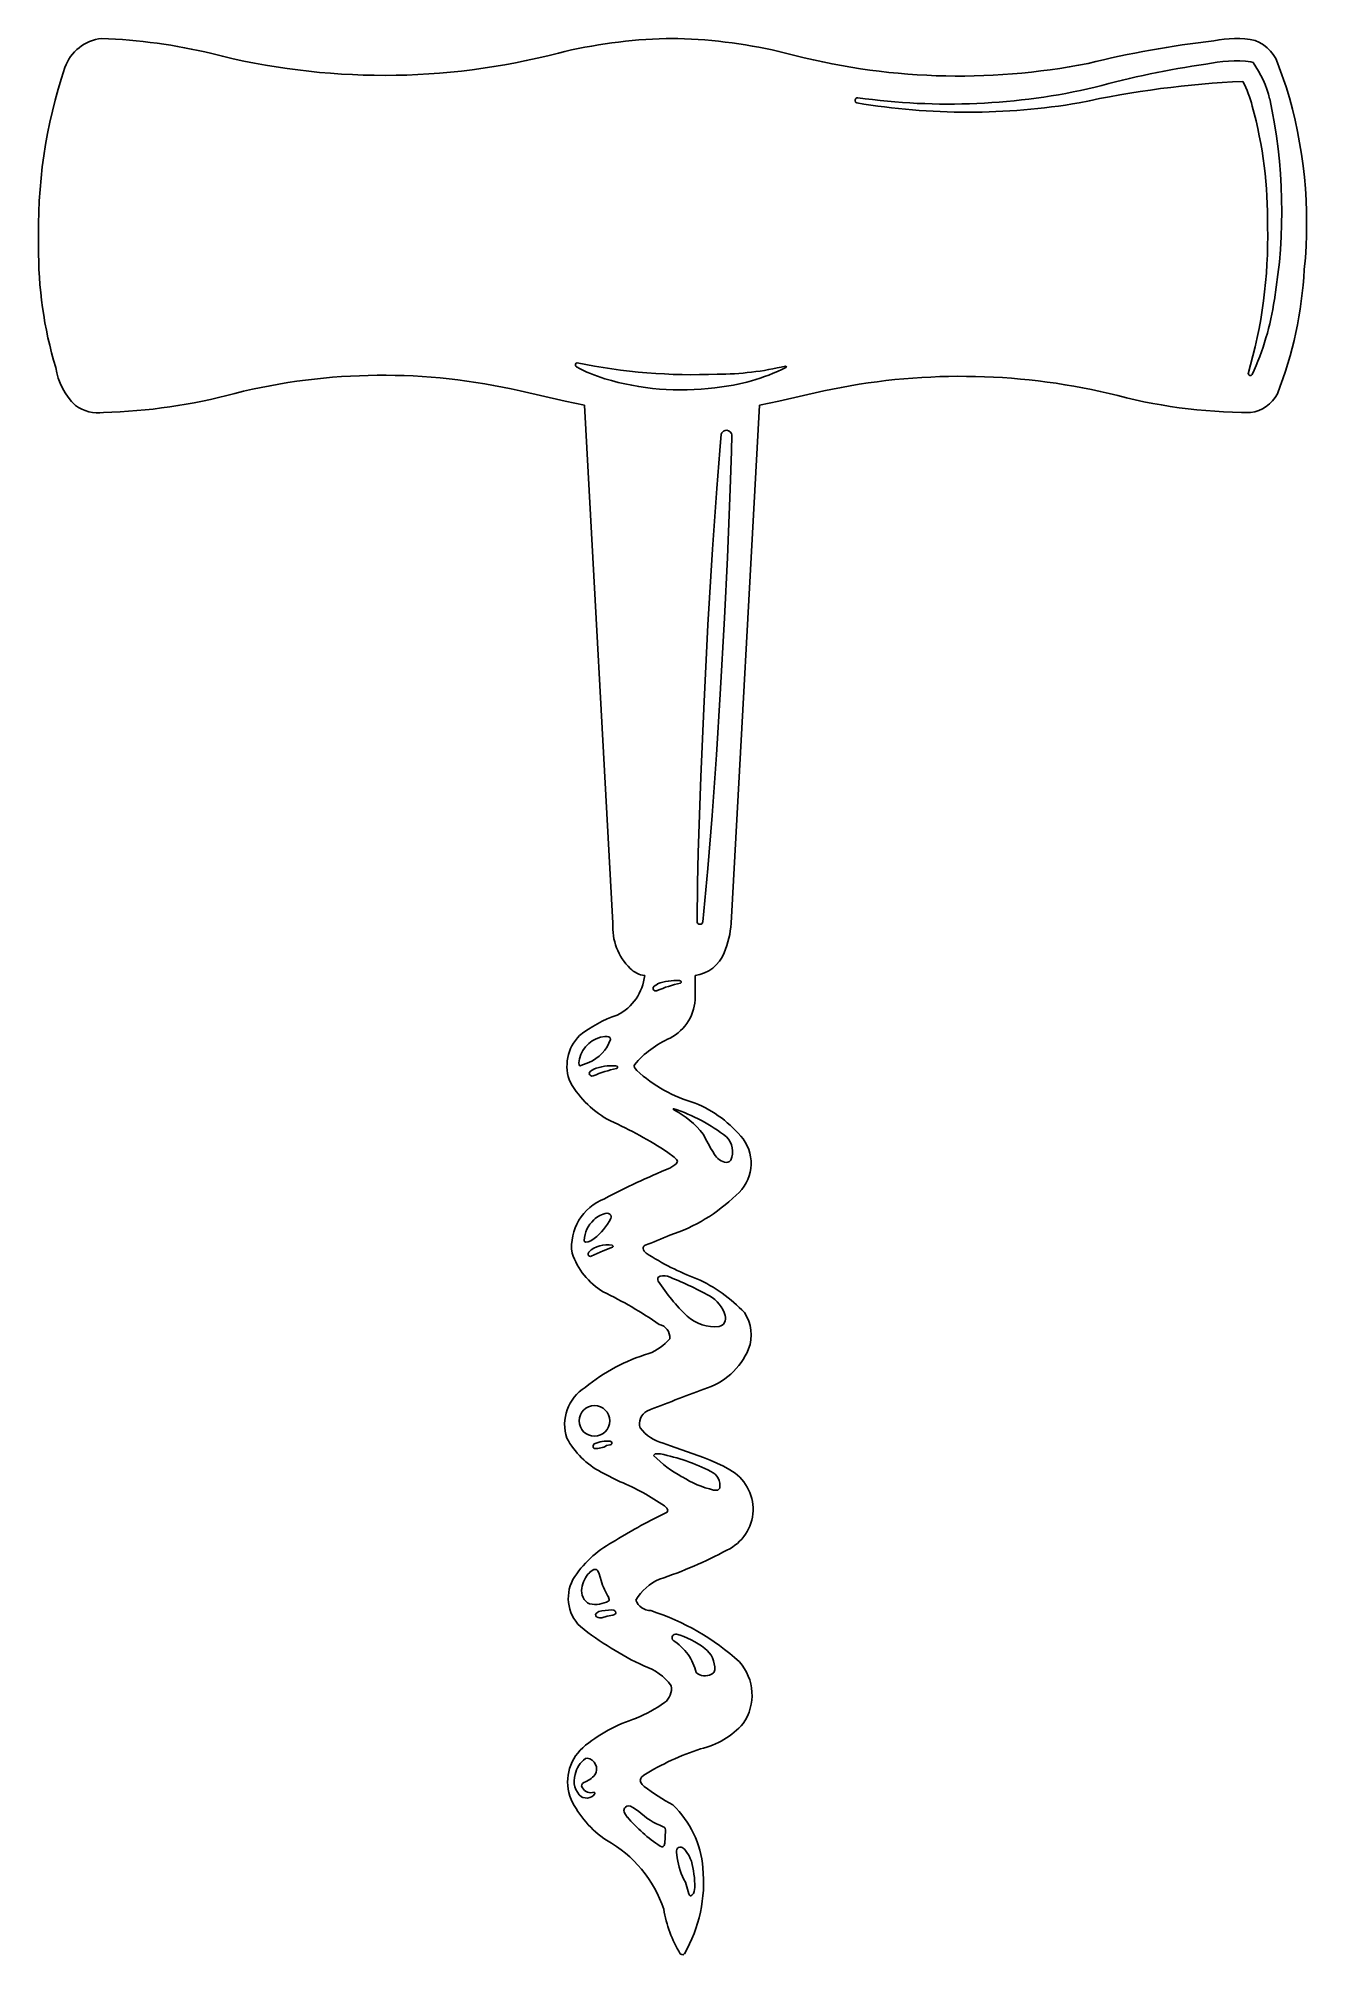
# Model space of a CAD drawing. Extents: x 0.96 to 3.77, y 0.24 to 4.49.
import ezdxf

# ---------------------------------------------------------------- set-up
doc = ezdxf.new("R2010")
doc.units = 0
doc.header["$MEASUREMENT"] = 0
doc.layers.add('Arc', color=6, linetype='CONTINUOUS')
doc.layers.add('Line', color=1, linetype='CONTINUOUS')

msp = doc.modelspace()

# ---------------------------------------------------------------- linework, layer by layer
at = {"layer": 'Arc', "color": 0, "true_color": 0x000000}
for centre, radius, start, end in [((1.1077, 4.3891), 0.0983, 96.3667, 160.0895), ((1.0519, 3.2505), 1.2371, 76.4775, 87.9204), ((2.3783, 3.3684), 1.1186, 91.49, 103.8659), ((2.3461, 3.3685), 1.1185, 76.1338, 88.5103), ((3.8117, 2.2986), 2.1969, 96.4565, 103.8623), ((3.6119, 4.2621), 0.2246, 78.661, 102.1533), ((3.6267, 4.4027), 0.0847, 13.5512, 69.7299), ((2.1067, 4.0594), 1.1502, 161.5944, -178.3108), ((1.7236, 5.9397), 1.5348, -104.4268, -75.4084), ((2.9988, 5.8783), 1.4749, -105.1132, -78.7957), ((3.7958, 2.6131), 1.8334, 97.7989, 105.6593), ((3.6128, 4.1436), 0.2934, 83.3317, 102.9645), ((3.4546, 4.2944), 0.2409, 14.0209, 35.2155), ((3.7215, 2.2695), 2.1239, 92.4931, 102.3883), ((3.3897, 4.2704), 0.2683, 14.2771, 26.8103), ((2.7478, 4.0775), 1.0226, -5.7867, 17.187), ((3.0187, 5.8017), 1.4785, -99.5801, -80.377), ((2.9759, 5.7773), 1.4361, -98.0636, -76.9182), ((2.5427, 4.1032), 1.1725, -9.6203, 12.2857), ((2.734, 4.0844), 0.9498, -0.9348, 15.3931), ((2.6085, 4.0455), 1.0754, -16.3337, 1.2485), ((1.8634, 4.0167), 0.9065, 179.4421, -163.329), ((2.8799, 4.0216), 0.8865, -21.3813, -3.0462), ((3.1031, 3.9935), 0.6019, -24.7851, -8.2365), ((1.1387, 3.778), 0.1452, -171.5589, -133.4768), ((2.3001, 4.0257), 0.3064, -119.1651, -106.5049), ((2.4092, 5.0086), 1.2678, -101.7023, -87.5775), ((2.4141, 4.1651), 0.4553, -84.5065, -63.7909), ((2.4627, 4.3852), 0.6433, -89.995, -76.4007), ((1.0733, 4.8732), 1.2164, -88.6788, -74.8001), ((1.7205, 2.3816), 1.358, 77.0276, 103.9866), ((2.3825, 4.2976), 0.5906, -106.6721, -82.6829), ((3.0031, 2.2906), 1.4466, 76.8535, 102.1324), ((3.6453, 4.8331), 1.1761, -105.4388, -89.9809), ((1.0893, 3.7427), 0.0865, -125.7593, -81.9549), ((3.6367, 3.7337), 0.0773, -83.3727, -27.1982), ((2.3593, 2.5154), 0.1284, 176.2614, -134.2219), ((2.2971, 2.5339), 0.1964, -22.7017, -2.9432), ((2.4011, 2.4903), 0.0837, -81.2864, -22.6243), ((2.1902, 2.42), 0.1122, -63.1786, -6.1877), ((2.3067, 2.459), 0.0514, -136.0911, -95.5724), ((2.4411, 2.1127), 0.2844, 102.1916, 113.1838), ((2.3711, 2.2857), 0.1111, 85.8144, 111.6284), ((2.3112, 2.3602), 0.1026, -62.8099, 0.5005), ((2.3303, 2.0555), 0.2791, 108.7026, 128.2672), ((2.2236, 2.2074), 0.0943, 134.5539, -156.7004), ((2.2213, 2.2069), 0.0663, 96.736, 165.938), ((2.1433, 2.2952), 0.0876, -66.7843, -19.4341), ((2.445, 2.0705), 0.2166, 113.6433, 139.9808), ((2.3306, 2.2833), 0.2243, -149.6782, -117.8979), ((2.2996, 1.9235), 0.2845, 102.1954, 113.1825), ((2.2295, 2.0966), 0.1111, 85.8142, 111.6289), ((2.4954, 2.423), 0.3092, -133.0646, -105.3451), ((1.885, 1.3127), 0.8442, 56.3376, 66.2031), ((2.2424, 1.7379), 0.3942, 52.3129, 71.6949), ((2.2776, 1.9362), 0.1949, 37.7167, 62.9537), ((2.3104, 1.8759), 0.2695, 38.8998, 67.4763), ((2.7639, 2.2129), 0.3676, -154.63, -147.4018), ((2.4505, 2.0172), 0.0464, -24.7305, 44.875), ((2.4464, 1.991), 0.0914, -50.5818, 36.3136), ((2.4907, 2.032), 0.0403, -154.8425, -106.9714), ((2.9663, 0.497), 1.6035, 112.3234, 118.0302), ((2.2405, 2.1918), 0.3787, -71.9878, -45.8063), ((2.253, 1.8064), 0.1134, 110.8107, -172.5475), ((2.2243, 1.831), 0.0495, 97.109, 136.0848), ((2.2367, 1.8151), 0.0696, 133.7198, 175.8795), ((2.0934, 1.9416), 0.1521, -50.6403, -28.7465), ((1.952, 2.7413), 0.996, -69.4567, -65.9643), ((2.2945, 1.8448), 0.1628, -160.9382, -121.4476), ((2.2176, 1.7538), 0.0567, 77.6322, 134.4871), ((2.6236, 2.2806), 0.5834, -123.0678, -110.6996), ((1.8344, 0.9192), 0.8716, 55.0508, 64.5055), ((2.3442, 1.7196), 0.0223, 69.2328, 125.9144), ((2.6733, 1.9472), 0.4048, -147.4912, -133.204), ((2.0739, 1.0204), 0.7719, 61.2172, 68.8757), ((2.2814, 1.4322), 0.3319, 43.2939, 65.8119), ((2.4103, 1.6333), 0.0728, 16.0121, 61.0023), ((2.4494, 1.6103), 0.0886, -20.5963, 33.9295), ((2.3278, 1.6045), 0.0297, -5.3331, 78.5379), ((2.4565, 1.7166), 0.0883, -133.1032, -83.2178), ((2.2714, 1.6738), 0.1122, -69.3075, -39.9766), ((2.3866, 1.6413), 0.1585, -72.9711, -23.0755), ((2.4223, 1.1907), 0.3942, 106.394, 129.7996), ((2.2201, 1.4117), 0.096, 121.4814, -161.374), ((4.6189, -4.418), 6.2992, 110.30461, 111.53624), ((2.1903, 1.4196), 0.0339, 90, -90), ((2.1903, 1.4196), 0.0339, -90, 90), ((2.3226, 1.4132), 0.0324, 119.7767, -163.0573), ((2.3666, 1.4628), 0.0955, -141.8459, -104.5859), ((2.2886, 1.4671), 0.1813, -151.6341, -117.3679), ((2.218, 1.3091), 0.0658, 83.5248, 115.4497), ((2.1945, 1.4014), 0.0431, -95.2259, -58.6022), ((2.4943, 1.5078), 0.2388, -136.3163, -117.3698), ((2.2571, 0.9366), 0.4172, 62.7007, 78.9872), ((2.0483, 0.8017), 0.5222, 55.2584, 67.6165), ((2.5064, 1.4863), 0.2262, -122.6004, -103.2501), ((2.4352, 1.2764), 0.0336, -10.6208, 66.818), ((2.4423, 1.2236), 0.0999, -65.2777, 61.1444), ((2.8473, 0.1745), 1.1542, 115.4406, 121.9226), ((2.3499, 0.935), 0.2465, 117.266, 145.6066), ((2.036, 1.9663), 0.9463, -71.6048, -61.738), ((2.2199, 1.0263), 0.0877, 146.8455, -133.8937), ((2.2227, 1.0404), 0.0607, 135.7471, 172.6311), ((2.371, 1.116), 0.1735, -162.9619, -149.2785), ((2.3812, 0.9628), 0.1154, 113.803, 149.0669), ((2.193, 1.0416), 0.0312, 167.829, -115.4231), ((2.3153, 1.0335), 0.0349, -160.9579, -89.9403), ((2.1917, 1.0734), 0.0612, -101.4005, -60.4156), ((2.1511, 0.487), 0.5373, 47.7887, 72.2082), ((2.6081, 1.5306), 0.7237, -128.3486, -115.1996), ((2.3261, 0.7766), 0.1759, 51.7682, 74.8901), ((2.2695, 0.7981), 0.1651, 38.6628, 55.0167), ((2.2729, 0.821), 0.1489, 15.7186, 32.5868), ((2.4022, 0.8706), 0.055, -3.7279, 53.3806), ((2.2629, 0.7607), 0.1209, 36.1395, 72.1401), ((2.4357, 0.8823), 0.0286, -133.0395, -59.9074), ((2.4283, 0.8112), 0.1116, -34.4833, 41.3543), ((2.3226, 0.8253), 0.0385, -53.101, 10.0366), ((2.1362, 1.0993), 0.3699, -66.5867, -55.4916), ((2.3849, 0.4346), 0.3408, 107.3609, 130.3714), ((2.3834, 0.8701), 0.1835, -76.6553, -41.7084), ((2.2328, 0.6188), 0.102, 132.2827, -157.4871), ((2.5991, 0.1504), 0.5683, 107.7641, 121.7706), ((2.2047, 0.6236), 0.0581, 126.2942, 168.8623), ((2.1711, 0.6472), 0.0241, -32.6771, 83.3091), ((2.19, 0.62), 0.0448, 160.6331, -129.2617), ((2.1828, 0.6174), 0.0228, -147.9923, -72.6935), ((2.1439, 0.6764), 0.0636, -68.9375, -41.6627), ((2.5838, 0.9799), 0.467, -127.3281, -118.028), ((2.3416, 0.6761), 0.2248, -154.6005, -123.6318), ((2.4023, 0.675), 0.1668, -133.3287, -110.8827), ((2.2118, 0.4095), 0.2197, 4.8184, 46.0304), ((2.5241, 0.7623), 0.3424, -139.6231, -123.2517), ((2.0861, 0.2509), 0.2717, 18.2964, 61.1896), ((2.5348, 0.4743), 0.1629, -171.4655, -151.2387), ((2.1164, 0.3956), 0.316, -30.1319, 5.8768), ((2.1771, 0.3829), 0.236, 0.3342, 14.678), ((2.6127, 0.3795), 0.2721, -170.8402, -148.479)]:
    msp.add_arc(centre, radius, start, end, dxfattribs=at)
at = {"layer": 'Line', "color": 0, "true_color": 0x000000}
for p, q in [((2.3752, 4.4871), (2.3492, 4.4871)), ((2.3492, 4.4871), (2.3492, 4.4866)), ((2.3752, 4.4866), (2.3752, 4.4871)), ((3.6469, 4.435), (3.6514, 4.4333)), ((3.7248, 4.3797), (3.7091, 4.4226)), ((2.7684, 4.3486), (2.7685, 4.351)), ((2.7698, 4.3456), (2.7684, 4.3486)), ((2.7685, 4.351), (2.7699, 4.3535)), ((2.7711, 4.3445), (2.7698, 4.3456)), ((2.7699, 4.3535), (2.7722, 4.355)), ((2.7727, 4.3438), (2.7711, 4.3445)), ((2.7722, 4.355), (2.7744, 4.3554)), ((2.1484, 3.7615), (2.1485, 3.7639)), ((2.1493, 3.7594), (2.1484, 3.7615)), ((2.1485, 3.7639), (2.1499, 3.7661)), ((2.1508, 3.7581), (2.1493, 3.7594)), ((2.1499, 3.7661), (2.1521, 3.7671)), ((2.614, 3.7599), (2.6152, 3.7597)), ((2.6152, 3.7597), (2.6159, 3.7588)), ((2.616, 3.7576), (2.6152, 3.7566)), ((2.6159, 3.7588), (2.616, 3.7576)), ((3.6418, 3.7403), (3.6405, 3.7431)), ((2.0253, 3.705), (2.1253, 3.6822)), ((2.5991, 3.6822), (2.6991, 3.705)), ((3.6442, 3.739), (3.6418, 3.7403)), ((3.6456, 3.7388), (3.6442, 3.739)), ((3.6474, 3.7393), (3.6456, 3.7388)), ((3.6495, 3.7412), (3.6474, 3.7393)), ((2.1253, 3.6822), (2.1684, 3.6735)), ((2.1684, 3.6735), (2.2311, 2.5238)), ((2.4933, 2.5238), (2.5561, 3.6735)), ((2.5561, 3.6735), (2.5991, 3.6822)), ((2.4731, 3.612), (2.4763, 3.6153)), ((2.4763, 3.6153), (2.4805, 3.6172)), ((2.4805, 3.6172), (2.4841, 3.6174)), ((2.4841, 3.6174), (2.4875, 3.6166)), ((2.4875, 3.6166), (2.4913, 3.6142)), ((2.4913, 3.6142), (2.494, 3.6106)), ((2.4617, 3.4886), (2.4683, 3.5728)), ((2.4683, 3.5728), (2.4716, 3.6088)), ((2.4716, 3.6088), (2.4731, 3.612)), ((2.494, 3.6106), (2.495, 3.6074)), ((2.495, 3.6074), (2.4943, 3.5713)), ((2.4943, 3.5713), (2.4917, 3.487)), ((2.4524, 3.354), (2.4617, 3.4886)), ((2.4917, 3.487), (2.4856, 3.3353)), ((2.4422, 3.1856), (2.4524, 3.354)), ((2.4856, 3.3353), (2.479, 3.2005)), ((2.479, 3.2005), (2.4695, 3.032)), ((2.4326, 3.0002), (2.4422, 3.1856)), ((2.4695, 3.032), (2.461, 2.8973)), ((2.426, 2.8485), (2.4326, 3.0002)), ((2.461, 2.8973), (2.4514, 2.7627)), ((2.423, 2.7642), (2.426, 2.8485)), ((2.4205, 2.6799), (2.423, 2.7642)), ((2.4514, 2.7627), (2.4417, 2.6449)), ((2.419, 2.6123), (2.4205, 2.6799)), ((2.4417, 2.6449), (2.4307, 2.5272)), ((2.4179, 2.5279), (2.419, 2.6123)), ((2.4183, 2.5256), (2.4179, 2.5279)), ((2.4199, 2.5232), (2.4183, 2.5256)), ((2.4219, 2.5219), (2.4199, 2.5232)), ((2.4243, 2.5214), (2.4219, 2.5219)), ((2.4268, 2.5219), (2.4243, 2.5214)), ((2.4289, 2.5233), (2.4268, 2.5219)), ((2.4303, 2.5253), (2.4289, 2.5233)), ((2.4307, 2.5272), (2.4303, 2.5253)), ((2.3204, 2.3794), (2.3207, 2.3813)), ((2.3207, 2.3813), (2.3229, 2.3843)), ((2.3229, 2.3843), (2.3301, 2.3889)), ((2.3792, 2.3964), (2.3821, 2.3955)), ((2.3823, 2.3915), (2.381, 2.3906)), ((2.3821, 2.3955), (2.3828, 2.3945)), ((2.3828, 2.3925), (2.3823, 2.3915)), ((2.3828, 2.3945), (2.3828, 2.3925)), ((2.4139, 2.3611), (2.4138, 2.4076)), ((2.3209, 2.3773), (2.3204, 2.3794)), ((2.322, 2.3754), (2.3209, 2.3773)), ((2.3243, 2.374), (2.322, 2.3754)), ((2.3261, 2.3737), (2.3243, 2.374)), ((2.3291, 2.3741), (2.3261, 2.3737)), ((2.2135, 2.2727), (2.2185, 2.2727)), ((2.2185, 2.2727), (2.2224, 2.2716)), ((2.2224, 2.2716), (2.225, 2.2694)), ((2.225, 2.2694), (2.226, 2.2661)), ((2.1559, 2.2137), (2.157, 2.223)), ((2.1563, 2.2095), (2.1559, 2.2137)), ((2.1779, 2.2147), (2.1604, 2.2079)), ((2.1569, 2.2078), (2.1563, 2.2095)), ((2.1576, 2.2071), (2.1569, 2.2078)), ((2.1591, 2.2071), (2.1576, 2.2071)), ((2.1604, 2.2079), (2.1591, 2.2071)), ((2.1789, 2.1904), (2.1792, 2.1922)), ((2.1794, 2.1882), (2.1789, 2.1904)), ((2.1792, 2.1922), (2.1814, 2.1953)), ((2.1805, 2.1864), (2.1794, 2.1882)), ((2.1828, 2.1849), (2.1805, 2.1864)), ((2.1814, 2.1953), (2.1886, 2.1999)), ((2.1846, 2.1847), (2.1828, 2.1849)), ((2.1876, 2.1851), (2.1846, 2.1847)), ((2.2376, 2.2074), (2.2405, 2.2065)), ((2.2408, 2.2025), (2.2395, 2.2016)), ((2.2405, 2.2065), (2.2413, 2.2054)), ((2.2413, 2.2035), (2.2408, 2.2025)), ((2.2413, 2.2054), (2.2413, 2.2035)), ((2.2787, 2.2074), (2.2791, 2.2098)), ((2.2793, 2.204), (2.2787, 2.2074)), ((2.2812, 2.2006), (2.2793, 2.204)), ((2.2843, 2.1971), (2.2812, 2.2006)), ((2.3647, 2.1115), (2.3648, 2.1122)), ((2.3662, 2.1098), (2.3647, 2.1115)), ((2.3648, 2.1122), (2.3662, 2.1122)), ((2.3529, 2.0153), (2.3673, 2.0047)), ((2.3673, 2.0047), (2.3724, 1.9998)), ((2.3724, 1.9998), (2.3738, 1.9976)), ((2.3688, 1.9879), (2.3572, 1.9803)), ((2.3715, 1.9902), (2.3688, 1.9879)), ((2.3733, 1.9924), (2.3715, 1.9902)), ((2.3743, 1.9955), (2.3733, 1.9924)), ((2.3738, 1.9976), (2.3743, 1.9955)), ((2.4828, 1.9929), (2.4789, 1.9935)), ((2.4865, 1.9935), (2.4828, 1.9929)), ((2.4898, 1.9951), (2.4865, 1.9935)), ((2.4927, 1.9977), (2.4898, 1.9951)), ((2.2181, 1.8801), (2.2213, 1.8798)), ((2.2213, 1.8798), (2.2227, 1.8793)), ((2.2227, 1.8793), (2.2253, 1.8774)), ((2.2253, 1.8774), (2.2264, 1.8759)), ((2.2264, 1.8759), (2.2274, 1.873)), ((2.2275, 1.8715), (2.2268, 1.8684)), ((2.2274, 1.873), (2.2275, 1.8715)), ((2.1677, 1.8183), (2.1673, 1.8201)), ((2.1685, 1.8175), (2.1677, 1.8183)), ((2.1714, 1.8164), (2.1685, 1.8175)), ((2.176, 1.8166), (2.1714, 1.8164)), ((2.1821, 1.8189), (2.176, 1.8166)), ((2.1761, 1.7886), (2.1762, 1.7907)), ((2.1767, 1.7869), (2.1761, 1.7886)), ((2.1762, 1.7907), (2.1779, 1.7942)), ((2.1778, 1.7856), (2.1767, 1.7869)), ((2.1899, 1.824), (2.1821, 1.8189)), ((2.2095, 1.7969), (2.1833, 1.7848)), ((2.2303, 1.8048), (2.2095, 1.7969)), ((2.2298, 1.8091), (2.2313, 1.8082)), ((2.2318, 1.8065), (2.2303, 1.8048)), ((2.2313, 1.8082), (2.2318, 1.8075)), ((2.2318, 1.8075), (2.2318, 1.8065)), ((2.2983, 1.8024), (2.2986, 1.8043)), ((2.2988, 1.7991), (2.2983, 1.8024)), ((2.2986, 1.8043), (2.3002, 1.8074)), ((2.3007, 1.796), (2.2988, 1.7991)), ((2.3002, 1.8074), (2.3015, 1.8087)), ((2.3053, 1.7917), (2.3007, 1.796)), ((2.1793, 1.7847), (2.1778, 1.7856)), ((2.1812, 1.7844), (2.1793, 1.7847)), ((2.1833, 1.7848), (2.1812, 1.7844)), ((2.3307, 1.7355), (2.3311, 1.7377)), ((2.3309, 1.7325), (2.3307, 1.7355)), ((2.332, 1.7297), (2.3309, 1.7325)), ((2.4706, 1.6301), (2.4669, 1.629)), ((2.4739, 1.6317), (2.4706, 1.6301)), ((2.4766, 1.6341), (2.4739, 1.6317)), ((2.4789, 1.6375), (2.4766, 1.6341)), ((2.4803, 1.6414), (2.4789, 1.6375)), ((2.4803, 1.6534), (2.4809, 1.6494)), ((2.481, 1.6454), (2.4803, 1.6414)), ((2.4809, 1.6494), (2.481, 1.6454)), ((2.1872, 1.3643), (2.1881, 1.3667)), ((2.1873, 1.3622), (2.1872, 1.3643)), ((2.1878, 1.3607), (2.1873, 1.3622)), ((2.189, 1.3592), (2.1878, 1.3607)), ((2.1881, 1.3667), (2.1897, 1.3685)), ((2.225, 1.3661), (2.217, 1.3646)), ((2.2276, 1.367), (2.225, 1.3661)), ((2.2254, 1.3744), (2.2278, 1.3733)), ((2.229, 1.3689), (2.2276, 1.367)), ((2.2278, 1.3733), (2.2291, 1.3709)), ((2.2291, 1.3709), (2.229, 1.3689)), ((2.3587, 1.3639), (2.3426, 1.3704)), ((2.4319, 1.338), (2.3587, 1.3639)), ((2.1906, 1.3585), (2.189, 1.3592)), ((2.3216, 1.3429), (2.325, 1.3464)), ((2.325, 1.3464), (2.3367, 1.3461)), ((2.447, 1.3322), (2.4319, 1.338)), ((2.4619, 1.326), (2.447, 1.3322)), ((2.4764, 1.3189), (2.4619, 1.326)), ((2.4905, 1.311), (2.4764, 1.3189)), ((2.2053, 1.3061), (2.2472, 1.2845)), ((2.4642, 1.266), (2.4546, 1.2662)), ((2.4682, 1.2702), (2.4642, 1.266)), ((2.3459, 1.2308), (2.351, 1.2257)), ((2.351, 1.2257), (2.3528, 1.2211)), ((2.3528, 1.2211), (2.3515, 1.2167)), ((2.1792, 1.0828), (2.1855, 1.0879)), ((2.1855, 1.0879), (2.1891, 1.0895)), ((2.1891, 1.0895), (2.1908, 1.0899)), ((2.1908, 1.0899), (2.1938, 1.0895)), ((2.1938, 1.0895), (2.1952, 1.0888)), ((2.1952, 1.0888), (2.1977, 1.0865)), ((2.1977, 1.0865), (2.2008, 1.0805)), ((2.2008, 1.0805), (2.2051, 1.0652)), ((2.2218, 1.0274), (2.2233, 1.0231)), ((2.223, 1.0215), (2.2219, 1.0202)), ((2.2233, 1.0231), (2.223, 1.0215)), ((2.1928, 0.9897), (2.1942, 0.9925)), ((2.1931, 0.9871), (2.1928, 0.9897)), ((2.1951, 0.9848), (2.1931, 0.9871)), ((2.1942, 0.9925), (2.1975, 0.9951)), ((2.1985, 0.9831), (2.1951, 0.9848)), ((2.1975, 0.9951), (2.1999, 0.9963)), ((2.2018, 0.9826), (2.1985, 0.9831)), ((2.1999, 0.9963), (2.2064, 0.998)), ((2.2064, 0.9828), (2.2018, 0.9826)), ((2.2064, 0.998), (2.2288, 1)), ((2.2186, 0.9861), (2.2064, 0.9828)), ((2.2313, 0.9882), (2.2186, 0.9861)), ((2.2288, 1), (2.2333, 0.9995)), ((2.2351, 0.9897), (2.2313, 0.9882)), ((2.2333, 0.9995), (2.2355, 0.9984)), ((2.2368, 0.9914), (2.2351, 0.9897)), ((2.2355, 0.9984), (2.2364, 0.9976)), ((2.2364, 0.9976), (2.237, 0.9965)), ((2.2375, 0.9938), (2.2368, 0.9914)), ((2.237, 0.9965), (2.2375, 0.9938)), ((2.3624, 0.938), (2.3625, 0.9402)), ((2.363, 0.9352), (2.3624, 0.938)), ((2.3625, 0.9402), (2.3633, 0.9423)), ((2.3633, 0.9423), (2.3647, 0.9441)), ((2.3647, 0.9441), (2.367, 0.9458)), ((2.367, 0.9458), (2.3698, 0.9465)), ((2.3698, 0.9465), (2.372, 0.9464)), ((2.3641, 0.9334), (2.363, 0.9352)), ((2.4535, 0.8599), (2.4501, 0.8575)), ((2.4548, 0.8614), (2.4535, 0.8599)), ((2.4558, 0.863), (2.4548, 0.8614)), ((2.457, 0.867), (2.4558, 0.863)), ((2.1703, 0.6704), (2.1739, 0.6711)), ((2.1621, 0.612), (2.1619, 0.6089)), ((2.1619, 0.6089), (2.1635, 0.6053)), ((2.1638, 0.6147), (2.1621, 0.612)), ((2.1668, 0.6171), (2.1638, 0.6147)), ((2.1896, 0.5956), (2.1909, 0.5942)), ((2.292, 0.6218), (2.2923, 0.624)), ((2.2923, 0.6195), (2.292, 0.6218)), ((2.2923, 0.624), (2.2932, 0.6263)), ((2.2931, 0.6173), (2.2923, 0.6195)), ((2.2961, 0.6129), (2.2931, 0.6173)), ((2.2932, 0.6263), (2.2947, 0.6287)), ((2.2947, 0.6287), (2.2999, 0.6335)), ((2.3006, 0.6085), (2.2961, 0.6129)), ((2.1648, 0.584), (2.1617, 0.5853)), ((2.1696, 0.5829), (2.1648, 0.584)), ((2.1751, 0.5827), (2.1696, 0.5829)), ((2.18, 0.5836), (2.1751, 0.5827)), ((2.1841, 0.5853), (2.18, 0.5836)), ((2.1874, 0.5874), (2.1841, 0.5853)), ((2.1904, 0.591), (2.1874, 0.5874)), ((2.191, 0.5932), (2.1904, 0.591)), ((2.1909, 0.5942), (2.191, 0.5932)), ((2.2556, 0.5554), (2.2569, 0.56)), ((2.2559, 0.5524), (2.2556, 0.5554)), ((2.2569, 0.56), (2.2589, 0.5627)), ((2.2589, 0.5627), (2.2618, 0.5646)), ((2.2618, 0.5646), (2.2655, 0.5653)), ((2.2655, 0.5653), (2.2701, 0.5646)), ((2.2701, 0.5646), (2.2755, 0.562)), ((2.2755, 0.562), (2.2879, 0.5536)), ((2.2564, 0.5511), (2.2559, 0.5524)), ((2.2591, 0.5463), (2.2564, 0.5511)), ((2.2632, 0.5405), (2.2591, 0.5463)), ((2.3429, 0.5191), (2.3448, 0.5182)), ((2.3448, 0.5182), (2.3466, 0.5165)), ((2.3466, 0.5165), (2.3475, 0.5149)), ((2.3481, 0.5125), (2.3474, 0.495)), ((2.3475, 0.5149), (2.3481, 0.5125)), ((2.3397, 0.4746), (2.3363, 0.4759)), ((2.3415, 0.4746), (2.3397, 0.4746)), ((2.343, 0.4754), (2.3415, 0.4746)), ((2.3448, 0.4776), (2.343, 0.4754)), ((2.3462, 0.4825), (2.3448, 0.4776)), ((2.3474, 0.495), (2.3462, 0.4825)), ((2.3726, 0.4659), (2.3733, 0.4688)), ((2.3733, 0.4688), (2.3747, 0.4713)), ((2.3747, 0.4713), (2.3769, 0.4731)), ((2.3769, 0.4731), (2.3797, 0.4741)), ((2.3797, 0.4741), (2.3824, 0.474)), ((2.3824, 0.474), (2.3849, 0.4732)), ((2.3849, 0.4732), (2.3872, 0.4716)), ((2.3872, 0.4716), (2.3906, 0.4683)), ((2.3906, 0.4683), (2.3938, 0.4642)), ((2.3725, 0.4626), (2.3726, 0.4659)), ((2.3738, 0.4501), (2.3725, 0.4626)), ((2.3938, 0.4642), (2.4002, 0.4545)), ((2.4002, 0.4545), (2.403, 0.4487)), ((2.403, 0.4487), (2.4053, 0.4427)), ((2.3996, 0.3704), (2.3921, 0.3959)), ((2.413, 0.3843), (2.4118, 0.3754)), ((2.4013, 0.367), (2.3996, 0.3704)), ((2.4032, 0.3656), (2.4013, 0.367)), ((2.4042, 0.3658), (2.4032, 0.3656)), ((2.4064, 0.367), (2.4042, 0.3658)), ((2.4097, 0.3706), (2.4064, 0.367)), ((2.4118, 0.3754), (2.4097, 0.3706)), ((2.3808, 0.2373), (2.3823, 0.236)), ((2.3823, 0.236), (2.3842, 0.2353)), ((2.3842, 0.2353), (2.3862, 0.2352)), ((2.3862, 0.2352), (2.3881, 0.2358)), ((2.3881, 0.2358), (2.3896, 0.237))]:
    msp.add_line(p, q, dxfattribs=at)

doc.saveas('drawing.dxf')
